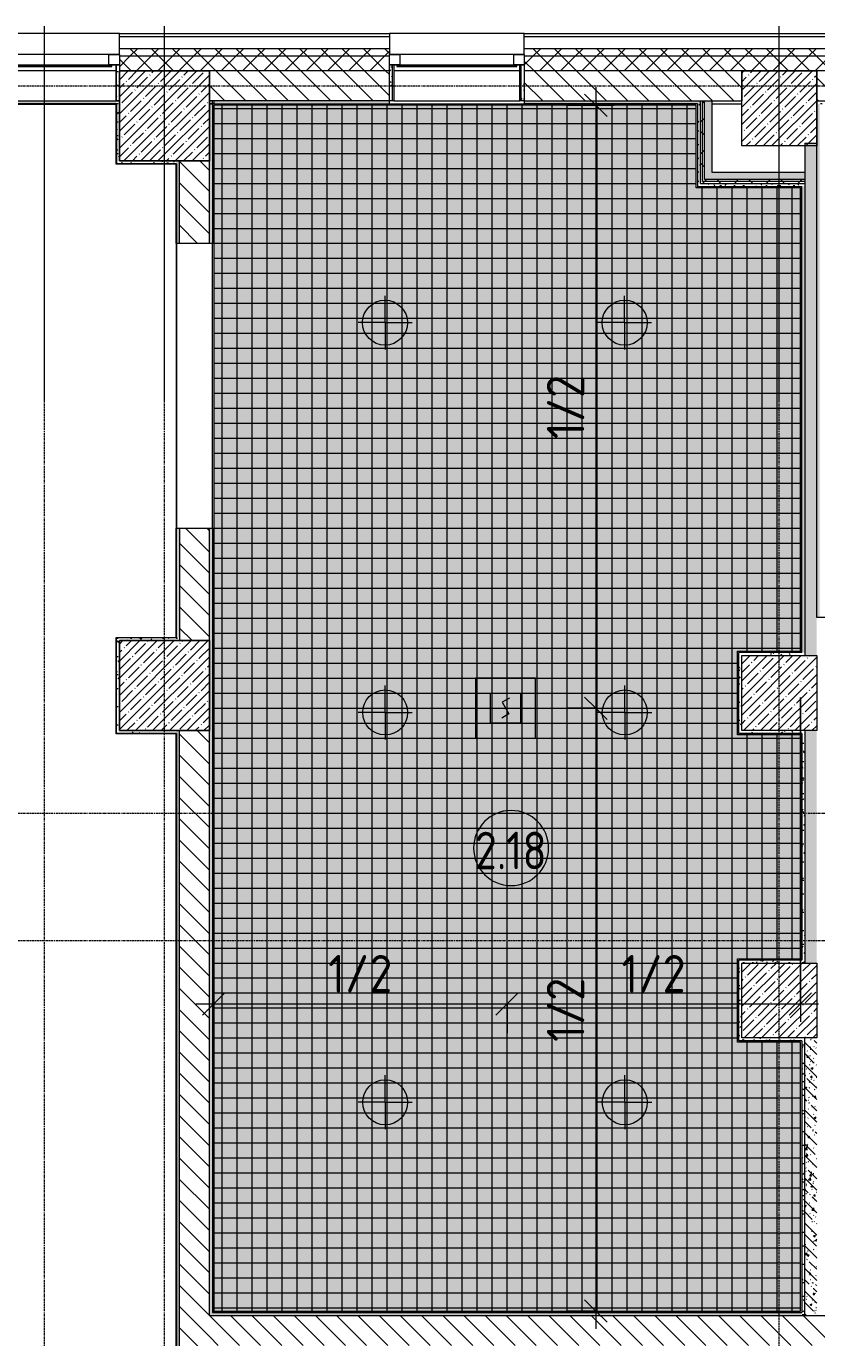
# Model space of a CAD drawing. Header units: millimetres. Extents: x 34897 to 231692, y -8553 to 29000.
# Drawn here: x 65539 to 70810, y 18651 to 27398 of the extents above; entities that cross this region are included whole.
import ezdxf

# ---------------------------------------------------------------- set-up
doc = ezdxf.new("R2010")
doc.units = ezdxf.units.MM
doc.linetypes.add('ADSK_Штрих_ш2 п1', pattern=[300, 200, -100])
doc.linetypes.add('Осевая', pattern=[31.75, 6.35, -4.7625, 15.875, -4.7625])
for name, color, linetype, lineweight in [('A-ANNO-DIMS', 7, 'Continuous', 9), ('A-ANNO-DIMS-100', 7, 'Continuous', 9), ('A-AREA-IDEN', 7, 'Continuous', 9), ('A-CLNG-PATT', 7, 'Continuous', 9), ('A-DETL', 7, 'Continuous', 9), ('A-DETL-1', 7, 'ADSK_Штрих_ш2 п1', 9), ('A-GLAZ', 7, 'Continuous', 9), ('A-GLAZ-1', 7, 'Continuous', 13), ('A-WALL', 7, 'Continuous', 9), ('I-WALL', 7, 'Continuous', 9), ('S-COLS', 7, 'Continuous', 9), ('Оси', 7, 'Continuous', 9), ('Оси-2', 7, 'Осевая', 9)]:
    doc.layers.add(name, color=color, linetype=linetype, lineweight=lineweight)
for name, color, linetype, lineweight, true_color in [('A-ANNO-NOTE', 1, 'Continuous', 9, 0xff0000), ('A-CLNG-1', 7, 'Continuous', 9, 0xeaeaea), ('A-WALL-1', 7, 'Continuous', 9, 0x3c3c3c), ('A-WALL-2', 7, 'Continuous', 9, 0x535353), ('A-WALL-FNSH-1', 7, 'Continuous', 9, 0x3c3c3c), ('I-WALL-1', 7, 'Continuous', 9, 0x535353), ('S-COLS-1', 9, 'Continuous', 9, 0x808080), ('S-COLS-2', 7, 'Continuous', 9, 0x3c3c3c)]:
    doc.layers.add(name, color=color, linetype=linetype, lineweight=lineweight, true_color=true_color)
doc.layers.add('A-CLNG-PATT-1', color=7, linetype='Continuous', lineweight=9, transparency=1)
doc.styles.add('GOST Common', font='GOST_Common.ttf', dxfattribs={"width": 0.9, "height": 250})
doc.styles.add('ISOCPEUR', font='isocpeur.ttf', dxfattribs={"width": 0.9, "height": 250})
doc.dimstyles.new('ISO-2_5_0_9К_БОЛЬШОЙ', dxfattribs={"dimscale": 304.8, "dimtxt": 248.995294, "dimasz": 0.492126, "dimexe": 0.393701, "dimexo": 0.984252, "dimgap": 0, "dimtad": 1, "dimdec": 0, "dimrnd": 10, "dimzin": 0, "dimdsep": 46, "dimtxsty": 'ISOCPEUR', "dimblk1": 'OBLIQUE', "dimblk2": 'OBLIQUE', "dimsah": 1, "dimcen": 0.09, "dimdle": 0.393701, "dimazin": 0, "dimtfac": 1, "dimtdec": 4, "dimtix": 1, "dimtmove": 0, "dimatfit": 3, "dimfxl": 1, "dimtvp": 1, "dimtolj": 1, "dimtzin": 0, "dimarcsym": 2})
pattern_1 = [(45, (0, 0), (-57.02463, 57.02463), []), (45, (57.025, 0), (-57.02463, 57.02463), [100.806, -20.161, 3.353, -16.808])]
pattern_2 = [(135, (0, 0), (-70.71068, -70.71068), [])]
pattern_3 = [(135, (0, 0), (-75.43415, -75.43415), [106.68, -17.78, 3.556, -17.78]), (135, (0, 75.39), (-75.43415, -75.43415), []), (50, (0, 0), (127.52922, -11.15758), [13.335, -146.685]), (355, (0, 0), (-24.66966, 133.74002), [10.668, -117.348]), (100.451, (10.63, -0.93), (102.85973, 122.58178), [11.333, -124.663]), (46.184, (0, 35.56), (189.75516, -29.43036), [20.002, -220.027]), (96.636, (15.81, 33.1), (166.1822, 173.1996), [17, -186.995]), (351.184, (0, 35.56), (166.18393, 173.19757), [16.002, -176.022]), (21, (17.78, 26.67), (106.13027, -71.58603), [13.335, -146.685]), (326, (17.78, 26.67), (43.26188, 128.93175), [10.668, -117.348]), (71.451, (26.62, 20.7), (149.39198, 57.34505), [11.333, -124.663]), (37.5, (0, 0), (2.162228, 59.188357), [3.353, -112.573, 3.353, -115.773, -117.792]), (37.5, (0, 0), (2.162228, 59.188357), [-235.052, 3.353, -114.44]), (7.5, (0, 0), (46.773857, 70.12615), [3.353, -64.567, 3.353, -109.906, -44.894]), (7.5, (0, 0), (46.773857, 70.12615), [-181.178, 3.353, -41.542]), (327.5, (-39.65, 0), (94.91367, -4.010093), [3.353, -41.097, 3.353, -135.331, -184.023]), (327.5, (-39.65, 0), (94.91367, -4.010093), [-183.134, 3.353, -180.67]), (317.5, (-57.43, 0), (103.69057, 17.79882), [3.353, -54.432, 3.353, -88.748, -130.683]), (317.5, (-57.43, 0), (103.69057, 17.79882), [-149.885, 3.353, -127.33])]
pattern_4 = [(45, (0, 0), (-70.71068, 70.71068), []), (135, (0, 0), (-70.71068, -70.71068), [])]
pattern_5 = [(0, (0, 0), (121.92, 30.48), [10.058, -81.382, 10.058, -81.382, -487.68]), (0, (0, 0), (121.92, 30.48), [-182.88, 10.058, -172.822, 10.058, -81.382, -213.36]), (0, (0, 0), (121.92, 30.48), [-457.2, 10.058, -50.902, 10.058, -142.342]), (120, (45.72, 15.24), (-87.356454, 90.345817), [10.058, -81.382, 10.058, -81.382, -487.68]), (120, (45.72, 15.24), (-87.356454, 90.345817), [-182.88, 10.058, -172.822, 10.058, -81.382, -213.36]), (120, (45.72, 15.24), (-87.356454, 90.345817), [-457.2, 10.058, -50.902, 10.058, -142.342]), (240, (60.96, 76.2), (-34.563546, -120.825817), [10.058, -81.382, 10.058, -81.382, -487.68]), (240, (60.96, 76.2), (-34.563546, -120.825817), [-182.88, 10.058, -172.822, 10.058, -81.382, -213.36]), (240, (60.96, 76.2), (-34.563546, -120.825817), [-457.2, 10.058, -50.902, 10.058, -142.342])]
pattern_6 = [(45, (0, 0), (-106.06602, 106.06602), []), (135, (0, 0), (-106.06602, -106.06602), [])]

# ---------------------------------------------------------------- blocks, each defined once
blk = doc.blocks.new('BSC_Колонна _Прямоугольная - 500х500-V23-Сводный план потолков 2 этажа в осях 12-23')
at = {"layer": 'S-COLS-1'}
h = blk.add_hatch(dxfattribs=at)
h.set_pattern_fill('FP_33', color=256, style=0, pattern_type=2)
h.set_pattern_definition([(45, (-70560, -22950), (-57.02463, 57.02463), []), (45, (-70502.975, -22950), (-57.02463, 57.02463), [100.806, -20.161, 3.353, -16.808])])
h.paths.add_polyline_path([(-250, -250), (250, -250), (250, 250), (-250, 250), (-250, -194.1)])
at = {"layer": 'S-COLS-2'}
for p, q in [((-250, 250), (250, 250)), ((-250, -250), (-250, 250)), ((250, 250), (250, -250)), ((250, -250), (-250, -250))]:
    blk.add_line(p, q, dxfattribs=at)
blk = doc.blocks.new('BSC_Колонна _Прямоугольная - 500х500-V30-Сводный план потолков 2 этажа в осях 12-23')
at = {"layer": 'S-COLS-1'}
h = blk.add_hatch(dxfattribs=at)
h.set_pattern_fill('FP_39', color=256, style=0, pattern_type=2)
h.set_pattern_definition([(45, (-70560, -20900), (-57.02463, 57.02463), []), (45, (-70502.975, -20900), (-57.02463, 57.02463), [100.806, -20.161, 3.353, -16.808])])
h.paths.add_polyline_path([(-250, -250), (250, -250), (250, 250), (-250, 250), (-250, 98)])
at = {"layer": 'S-COLS-2'}
for p, q in [((-250, 250), (250, 250)), ((-250, -250), (-250, 250)), ((250, 250), (250, -250)), ((250, -250), (-250, -250))]:
    blk.add_line(p, q, dxfattribs=at)
blk = doc.blocks.new('120_Окно_СКБ_1Ст - 120_Окно_СКБ_1Ст 900х2500_h_-19906774-Сводный план потолков 2 этажа в осях 12-23')
at = {"layer": 'A-GLAZ'}
for p, q in [((450, -5), (-450, -5)), ((-450, -75), (450, -75))]:
    blk.add_line(p, q, dxfattribs=at)
at = {"layer": 'A-GLAZ-1'}
for p, q in [((-450, -75), (-450, -5)), ((-450, -5), (-380, -5)), ((-380, -75), (-450, -75)), ((-400, -75), (-400, -85)), ((-400, -85), (400, -85)), ((400, -85), (-400, -85)), ((-380, -5), (-380, -75)), ((-330, -85), (-330, -75)), ((330, -85), (330, -75)), ((380, -75), (380, -5)), ((380, -5), (450, -5)), ((450, -75), (380, -75)), ((400, -85), (400, -75)), ((450, -5), (450, -75))]:
    blk.add_line(p, q, dxfattribs=at)
blk = doc.blocks.new('Марка_Помещения - Номер-25198446-Сводный план потолков 2 этажа в осях 12-23')
at = {"layer": 'A-AREA-IDEN'}
for start, end in [(360, 180), (180, 360)]:
    blk.add_arc((0, 0), 2.5, start, end, dxfattribs=at)
blk = doc.blocks.new('DIMBLOCK93-Сводный план потолков 2 этажа в осях 12-23')
at = {"layer": 'A-ANNO-DIMS-100'}
for p, q in [((66789, 20683), (66789, 20996.9)), ((68745, 20683), (68745, 20996.9)), ((66669, 20876.9), (68745, 20876.9)), ((66789, 20876.9), (66789, 20683)), ((68745, 20876.9), (68745, 20683))]:
    blk.add_line(p, q, dxfattribs=at)
at = {"layer": 'A-ANNO-DIMS-100', "lineweight": 20}
for p, q in [((66789, 20876.9), (66864, 20951.9)), ((68745, 20876.9), (68820, 20951.9)), ((66789, 20876.9), (66714, 20801.9)), ((68745, 20876.9), (68670, 20801.9))]:
    blk.add_line(p, q, dxfattribs=at)
at = {"layer": 'A-ANNO-DIMS-100', "color": 0, "insert": (67551.5, 21203.5), "char_height": 250, "width": 517.144, "attachment_point": 1, "line_spacing_factor": 1.149209, "style": 'ISOCPEUR'}
blk.add_mtext('1/2', dxfattribs=at)
blk = doc.blocks.new('_Oblique')
at = {"color": 0, "linetype": 'ByBlock', "lineweight": -2}
blk.add_line((-0.5, -0.5), (0.5, 0.5), dxfattribs=at)
blk = doc.blocks.new('DIMBLOCK94-Сводный план потолков 2 этажа в осях 12-23')
at = {"layer": 'A-ANNO-DIMS-100'}
for p, q in [((70701, 22920), (70701, 20756.9)), ((70701, 20876.9), (70701, 22920)), ((68745, 20683), (68745, 20996.9)), ((68745, 20876.9), (70821, 20876.9)), ((68745, 20876.9), (68745, 20683))]:
    blk.add_line(p, q, dxfattribs=at)
at = {"layer": 'A-ANNO-DIMS-100', "lineweight": 20}
for p, q in [((68745, 20876.9), (68820, 20951.9)), ((70701, 20876.9), (70776, 20951.9)), ((68745, 20876.9), (68670, 20801.9)), ((70701, 20876.9), (70626, 20801.9))]:
    blk.add_line(p, q, dxfattribs=at)
at = {"layer": 'A-ANNO-DIMS-100', "color": 0, "insert": (69507.5, 21203.5), "char_height": 250, "width": 517.144, "attachment_point": 1, "line_spacing_factor": 1.149209, "style": 'ISOCPEUR'}
blk.add_mtext('1/2', dxfattribs=at)
blk = doc.blocks.new('DIMBLOCK95-Сводный план потолков 2 этажа в осях 12-23')
at = {"layer": 'A-ANNO-DIMS-100', "lineweight": 20}
for p, q in [((69336.6, 26871), (69261.6, 26946)), ((69336.6, 26871), (69411.6, 26796)), ((69336.6, 22849), (69261.6, 22924)), ((69336.6, 22849), (69411.6, 22774))]:
    blk.add_line(p, q, dxfattribs=at)
at = {"layer": 'A-ANNO-DIMS-100'}
for p, q in [((69336.6, 26991), (69336.6, 22849)), ((69142.6, 26871), (69456.6, 26871)), ((69336.6, 26871), (69142.6, 26871)), ((69142.6, 22849), (69456.6, 22849)), ((69336.6, 22849), (69142.6, 22849))]:
    blk.add_line(p, q, dxfattribs=at)
at = {"layer": 'A-ANNO-DIMS-100', "color": 0, "insert": (69010, 24644.5), "char_height": 250, "width": 517.144, "attachment_point": 1, "rotation": 90, "line_spacing_factor": 1.149209, "style": 'ISOCPEUR'}
blk.add_mtext('1/2', dxfattribs=at)
blk = doc.blocks.new('DIMBLOCK96-Сводный план потолков 2 этажа в осях 12-23')
at = {"layer": 'A-ANNO-DIMS-100', "lineweight": 20}
for p, q in [((69336.6, 22849), (69261.6, 22924)), ((69336.6, 22849), (69411.6, 22774)), ((69336.6, 18829), (69261.6, 18904)), ((69336.6, 18829), (69411.6, 18754))]:
    blk.add_line(p, q, dxfattribs=at)
at = {"layer": 'A-ANNO-DIMS-100'}
for p, q in [((69142.6, 22849), (69456.6, 22849)), ((69336.6, 22849), (69142.6, 22849)), ((69336.6, 22849), (69336.6, 18709)), ((69142.6, 18829), (69456.6, 18829)), ((69336.6, 18829), (69142.6, 18829))]:
    blk.add_line(p, q, dxfattribs=at)
at = {"layer": 'A-ANNO-DIMS-100', "color": 0, "insert": (69010, 20623.5), "char_height": 250, "width": 517.144, "attachment_point": 1, "rotation": 90, "line_spacing_factor": 1.149209, "style": 'ISOCPEUR'}
blk.add_mtext('1/2', dxfattribs=at)

msp = doc.modelspace()

# ---------------------------------------------------------------- hatches: boundary and pattern name
at = {"layer": 'A-CLNG-PATT'}
h = msp.add_hatch(dxfattribs=at)
h.set_pattern_fill('FP_68', color=256, style=0, pattern_type=2)
h.set_pattern_definition([(90, (68745, 22850), (100, -6e-15), []), (0, (68745, 22850), (0, -100), [])])
h.paths.add_polyline_path([(70258.2, 18829), (70701, 18829), (70701, 20621), (70281, 20621), (70281, 21179), (70701, 21179), (70701, 22671), (70281, 22671), (70281, 23229), (70701, 23229), (70701, 26321), (70006.6, 26321), (70006.6, 26871), (66789, 26871), (66789, 18829), (67348.8, 18829)])
at = {"layer": 'A-CLNG-PATT-1'}
msp.add_hatch(color=256, dxfattribs=at).paths.add_polyline_path([(70258.2, 18829), (70701, 18829), (70701, 20621), (70281, 20621), (70281, 21179), (70701, 21179), (70701, 22671), (70281, 22671), (70281, 23229), (70701, 23229), (70701, 26321), (70006.6, 26321), (70006.6, 26871), (66789, 26871), (66789, 18829), (67348.8, 18829)])
at = {"layer": 'A-WALL'}
h = msp.add_hatch(dxfattribs=at)
h.set_pattern_fill('FP_21', color=256, style=0, pattern_type=2)
h.set_pattern_definition(pattern_4)
h.paths.add_polyline_path([(84500.7, 27200), (84500.7, 27250), (80350, 27250), (80350, 27200), (84078, 27200)])
h.paths.add_polyline_path([(77531.8, 27200), (77850, 27200), (77850, 27250), (76340, 27250), (76340, 27200)])
h.paths.add_polyline_path([(74240, 27200), (74240, 27250), (68860, 27250), (68860, 27200), (73895, 27200)])
h.paths.add_polyline_path([(67960, 27200), (67960, 27250), (66160, 27250), (66160, 27200), (67348.8, 27200)])
h.paths.add_polyline_path([(65260, 27200), (65260, 27250), (64180, 27250), (64180, 27200), (64464.8, 27200)])
h.paths.add_polyline_path([(61040, 27200), (61040, 27250), (59860, 27250), (59860, 27200), (60802.6, 27200)])
h.paths.add_polyline_path([(57160, 27200), (57160, 27250), (55909.9, 27250), (55909.9, 27200)])
h.paths.add_polyline_path([(55009.9, 27200), (55009.9, 27250), (53860.2, 27250), (53860.2, 27200), (54256.4, 27200)])
h.paths.add_polyline_path([(50760.2, 27200), (50760.2, 27250), (49660.3, 27250), (49660.3, 27200), (49892.3, 27200)])
h.paths.add_polyline_path([(48760.3, 27200), (48760.3, 27250), (47507, 27250), (47507, 27200), (48437.6, 27200)])
h.paths.add_polyline_path([(44407, 27200), (44407, 27250), (42010, 27250), (42010, 27200), (44073.5, 27200)])
h = msp.add_hatch(dxfattribs=at)
h.set_pattern_fill('FP_21', color=256, style=0, pattern_type=2)
h.set_pattern_definition(pattern_4)
h.paths.add_polyline_path([(84500.7, 27100), (84500.7, 27200), (80350, 27200), (80350, 27100), (84200, 27100)])
h.paths.add_polyline_path([(76750, 27100), (77850, 27100), (77850, 27200), (76340, 27200), (76340, 27100)])
h.paths.add_polyline_path([(74040, 27100), (74240, 27100), (74240, 27200), (68860, 27200), (68860, 27100), (73895, 27100)])
h.paths.add_polyline_path([(67348.8, 27100), (67960, 27100), (67960, 27200), (66160, 27200), (66160, 27100), (66760, 27100)])
h.paths.add_polyline_path([(64439.4, 27100), (65260, 27100), (65260, 27200), (64180, 27200), (64180, 27100)])
h.paths.add_polyline_path([(61040, 27100), (61040, 27200), (59860, 27200), (59860, 27100), (60802.6, 27100)])
h.paths.add_polyline_path([(57160, 27100), (57160, 27200), (55909.9, 27200), (55909.9, 27100)])
h.paths.add_polyline_path([(55009.9, 27100), (55009.9, 27200), (53860.2, 27200), (53860.2, 27100), (54256.4, 27100)])
h.paths.add_polyline_path([(49892.3, 27100), (50760.2, 27100), (50760.2, 27200), (49660.3, 27200), (49660.3, 27100)])
h.paths.add_polyline_path([(48760.3, 27100), (48760.3, 27200), (47507, 27200), (47507, 27100), (48437.6, 27100)])
h.paths.add_polyline_path([(44407, 27100), (44407, 27200), (42060, 27200), (42060, 27100), (44073.5, 27100)])
at = {"layer": 'I-WALL'}
h = msp.add_hatch(dxfattribs=at)
h.set_pattern_fill('FP_46', color=256, style=0, pattern_type=2)
h.set_pattern_definition(pattern_5)
h.paths.add_polyline_path([(66160, 26900), (66160, 27140), (66140, 27140), (66140, 26900)])
h = msp.add_hatch(dxfattribs=at)
h.set_pattern_fill('FP_46', color=256, style=0, pattern_type=2)
h.set_pattern_definition(pattern_5)
h.paths.add_polyline_path([(67980, 26900), (67980, 27140), (67960, 27140), (67960, 26900)])
h = msp.add_hatch(dxfattribs=at)
h.set_pattern_fill('FP_46', color=256, style=0, pattern_type=2)
h.set_pattern_definition(pattern_5)
h.paths.add_polyline_path([(68860, 26900), (68860, 27140), (68840, 27140), (68840, 26900)])
h = msp.add_hatch(dxfattribs=at)
h.set_pattern_fill('FP_19', color=256, style=0, pattern_type=2)
h.set_pattern_definition(pattern_2)
h.paths.add_polyline_path([(84100.7, 26900), (84200, 26900), (84200, 27100), (81150, 27100), (81150, 26900), (84080.7, 26900)])
h.paths.add_polyline_path([(80629, 26900), (80650, 26900), (80650, 27100), (80350, 27100), (80350, 26900), (80441.2, 26900)])
h.paths.add_polyline_path([(77531.8, 26900), (77850, 26900), (77850, 27100), (77250, 27100), (77250, 26900)])
h.paths.add_polyline_path([(76340, 26900), (76750, 26900), (76750, 27100), (76340, 27100)])
h.paths.add_polyline_path([(74240, 26900), (74240, 27100), (74040, 27100), (74040, 26900)])
h.paths.add_polyline_path([(73520, 26900), (73540, 26900), (73540, 27100), (70810, 27100), (70810, 26900), (73509, 26900)])
h.paths.add_polyline_path([(70258.2, 26900), (70310, 26900), (70310, 27100), (68860, 27100), (68860, 26900)])
h.paths.add_polyline_path([(67348.8, 26900), (67960, 26900), (67960, 27100), (66760, 27100), (66760, 26900), (66789, 26900)])
h.paths.add_polyline_path([(64160, 26900), (65260, 26900), (65260, 27100), (64160, 27100)])
h.paths.add_polyline_path([(60780, 26900), (61060, 26900), (61060, 27100), (59860, 27100), (59860, 26900), (60755.2, 26900)])
h.paths.add_polyline_path([(57160, 26900), (57160, 27100), (55909.9, 27100), (55909.9, 26900)])
h.paths.add_polyline_path([(54780, 26900), (55009.9, 26900), (55009.9, 27100), (53860.2, 27100), (53860.2, 26900), (54256.4, 26900)])
h.paths.add_polyline_path([(50760.2, 26900), (50760.2, 27100), (50364.8, 27100), (50364.8, 26900)])
h = msp.add_hatch(dxfattribs=at)
h.set_pattern_fill('FP_46', color=256, style=0, pattern_type=2)
h.set_pattern_definition(pattern_5)
h.paths.add_polyline_path([(66140, 26880), (66140, 26900), (60760, 26900), (60760, 26880), (65894.1, 26880)])
h = msp.add_hatch(dxfattribs=at)
h.set_pattern_fill('FP_46', color=256, style=0, pattern_type=2)
h.set_pattern_definition(pattern_5)
h.paths.add_polyline_path([(66140, 26500), (66160, 26500), (66160, 26900), (66140, 26900), (66140, 26711.1)])
h = msp.add_hatch(dxfattribs=at)
h.set_pattern_fill('FP_46', color=256, style=0, pattern_type=2)
h.set_pattern_definition(pattern_5)
h.paths.add_polyline_path([(70035.6, 26880), (70035.6, 26900), (68860, 26900), (68860, 26880), (70015.6, 26880)])
h.paths.add_polyline_path([(67960, 26880), (67960, 26900), (66760, 26900), (66760, 26880), (67348.8, 26880)])
h = msp.add_hatch(dxfattribs=at)
h.set_pattern_fill('FP_46', color=256, style=0, pattern_type=2)
h.set_pattern_definition(pattern_5)
h.paths.add_polyline_path([(66780, 18800), (66780, 24050), (66760, 24050), (66760, 18800)])
h.paths.add_polyline_path([(66780, 25950), (66780, 26880), (66760, 26880), (66760, 25950)])
h = msp.add_hatch(dxfattribs=at)
h.set_pattern_fill('FP_46', color=256, style=0, pattern_type=2)
h.set_pattern_definition(pattern_5)
h.paths.add_polyline_path([(70035.6, 26330), (70035.6, 26880), (70015.6, 26880), (70015.6, 26330)])
h = msp.add_hatch(dxfattribs=at)
h.set_pattern_fill('FP_56', color=256, style=0, pattern_type=2)
h.set_pattern_definition(pattern_6)
h.paths.add_polyline_path([(70048.1, 26362.5), (70048.1, 26900), (70035.6, 26900), (70035.6, 26362.5)])
h = msp.add_hatch(dxfattribs=at)
h.set_pattern_fill('FP_56', color=256, style=0, pattern_type=2)
h.set_pattern_definition(pattern_6)
h.paths.add_polyline_path([(70048.1, 26375), (70060.6, 26375), (70060.6, 26900), (70048.1, 26900), (70048.1, 26425)])
for points in [[(70110.6, 26425), (70110.6, 26900), (70060.6, 26900), (70060.6, 26425)], [(70730, 26375), (70730, 26425), (70060.6, 26425), (70060.6, 26375), (70258.2, 26375)]]:
    msp.add_hatch(color=256, dxfattribs=at).paths.add_polyline_path(points)
h = msp.add_hatch(dxfattribs=at)
h.set_pattern_fill('FP_46', color=256, style=0, pattern_type=2)
h.set_pattern_definition(pattern_5)
h.paths.add_polyline_path([(73520, 26880), (73520, 26900), (70810, 26900), (70810, 26880), (73509, 26880)])
h = msp.add_hatch(dxfattribs=at)
h.set_pattern_fill('FP_46', color=256, style=0, pattern_type=2)
h.set_pattern_definition(pattern_5)
h.paths.add_polyline_path([(70810, 23455), (70830, 23455), (70830, 26880), (70810, 26880), (70810, 23634.8)])
h = msp.add_hatch(dxfattribs=at)
h.set_pattern_fill('FP_25', color=256, style=0, pattern_type=2)
h.set_pattern_definition(pattern_3)
h.paths.add_polyline_path([(70730, 21150), (70810, 21150), (70810, 22700), (70730, 22700), (70730, 21170)])
h.paths.add_polyline_path([(70810, 23200), (70810, 26617.5), (70730, 26617.5), (70730, 23200)])
h = msp.add_hatch(dxfattribs=at)
h.set_pattern_fill('FP_46', color=256, style=0, pattern_type=2)
h.set_pattern_definition(pattern_5)
h.paths.add_polyline_path([(66513, 26480), (66540, 26480), (66540, 26500), (66140, 26500), (66140, 26480)])
h = msp.add_hatch(dxfattribs=at)
h.set_pattern_fill('FP_46', color=256, style=0, pattern_type=2)
h.set_pattern_definition(pattern_5)
h.paths.add_polyline_path([(66560, 23320), (66560, 24050), (66540, 24050), (66540, 23320)])
h.paths.add_polyline_path([(66540, 25950), (66560, 25950), (66560, 26500), (66540, 26500), (66540, 26467)])
h = msp.add_hatch(dxfattribs=at)
h.set_pattern_fill('FP_19', color=256, style=0, pattern_type=2)
h.set_pattern_definition(pattern_2)
h.paths.add_polyline_path([(66760, 12300), (66760, 15175), (66560, 15175), (66560, 12300)])
h.paths.add_polyline_path([(66760, 16625), (66760, 16700), (66560, 16700), (66560, 16625)])
h.paths.add_polyline_path([(66617.1, 17300), (66760, 17300), (66760, 22700), (66560, 22700), (66560, 17300)])
h.paths.add_polyline_path([(66760, 23300), (66760, 24050), (66560, 24050), (66560, 23300)])
h.paths.add_polyline_path([(66560, 25950), (66760, 25950), (66760, 26500), (66560, 26500)])
h = msp.add_hatch(dxfattribs=at)
h.set_pattern_fill('FP_56', color=256, style=0, pattern_type=2)
h.set_pattern_definition(pattern_6)
h.paths.add_polyline_path([(70730, 26350), (70730, 26362.5), (70035.6, 26362.5), (70035.6, 26350), (70258.2, 26350)])
h = msp.add_hatch(dxfattribs=at)
h.set_pattern_fill('FP_46', color=256, style=0, pattern_type=2)
h.set_pattern_definition(pattern_5)
h.paths.add_polyline_path([(70730, 26330), (70730, 26350), (70035.6, 26350), (70035.6, 26330), (70710, 26330)])
h = msp.add_hatch(dxfattribs=at)
h.set_pattern_fill('FP_56', color=256, style=0, pattern_type=2)
h.set_pattern_definition(pattern_6)
h.paths.add_polyline_path([(70730, 26362.5), (70730, 26375), (70048.1, 26375), (70048.1, 26362.5), (70258.2, 26362.5)])
h = msp.add_hatch(dxfattribs=at)
h.set_pattern_fill('FP_46', color=256, style=0, pattern_type=2)
h.set_pattern_definition(pattern_5)
h.paths.add_polyline_path([(70710, 23220), (70730, 23220), (70730, 26330), (70710, 26330), (70710, 23229)])
h = msp.add_hatch(dxfattribs=at)
h.set_pattern_fill('FP_46', color=256, style=0, pattern_type=2)
h.set_pattern_definition(pattern_5)
h.paths.add_polyline_path([(66140, 22700), (66160, 22700), (66160, 23320), (66140, 23320)])
h = msp.add_hatch(dxfattribs=at)
h.set_pattern_fill('FP_46', color=256, style=0, pattern_type=2)
h.set_pattern_definition(pattern_5)
h.paths.add_polyline_path([(66560, 23300), (66560, 23320), (66160, 23320), (66160, 23300)])
h = msp.add_hatch(dxfattribs=at)
h.set_pattern_fill('FP_46', color=256, style=0, pattern_type=2)
h.set_pattern_definition(pattern_5)
h.paths.add_polyline_path([(70310, 22700), (70310, 23220), (70290, 23220), (70290, 22700)])
h = msp.add_hatch(dxfattribs=at)
h.set_pattern_fill('FP_46', color=256, style=0, pattern_type=2)
h.set_pattern_definition(pattern_5)
h.paths.add_polyline_path([(70730, 23200), (70730, 23220), (70310, 23220), (70310, 23200), (70621.9, 23200)])
h = msp.add_hatch(dxfattribs=at)
h.set_pattern_fill('FP_46', color=256, style=0, pattern_type=2)
h.set_pattern_definition(pattern_5)
h.paths.add_polyline_path([(66540, 22680), (66540, 22700), (66140, 22700), (66140, 22680), (66527, 22680)])
h = msp.add_hatch(dxfattribs=at)
h.set_pattern_fill('FP_46', color=256, style=0, pattern_type=2)
h.set_pattern_definition(pattern_5)
h.paths.add_polyline_path([(66560, 17300), (66560, 22700), (66540, 22700), (66540, 17300)])
h = msp.add_hatch(dxfattribs=at)
h.set_pattern_fill('FP_46', color=256, style=0, pattern_type=2)
h.set_pattern_definition(pattern_5)
h.paths.add_polyline_path([(70710, 22680), (70710, 22700), (70290, 22700), (70290, 22680), (70687.8, 22680)])
h = msp.add_hatch(dxfattribs=at)
h.set_pattern_fill('FP_46', color=256, style=0, pattern_type=2)
h.set_pattern_definition(pattern_5)
h.paths.add_polyline_path([(70730, 21170), (70730, 22700), (70710, 22700), (70710, 21170)])
h = msp.add_hatch(dxfattribs=at)
h.set_pattern_fill('FP_46', color=256, style=0, pattern_type=2)
h.set_pattern_definition(pattern_5)
h.paths.add_polyline_path([(70290, 20650), (70310, 20650), (70310, 21170), (70290, 21170), (70290, 20998)])
h = msp.add_hatch(dxfattribs=at)
h.set_pattern_fill('FP_46', color=256, style=0, pattern_type=2)
h.set_pattern_definition(pattern_5)
h.paths.add_polyline_path([(70730, 21150), (70730, 21170), (70310, 21170), (70310, 21150)])
h = msp.add_hatch(dxfattribs=at)
h.set_pattern_fill('FP_46', color=256, style=0, pattern_type=2)
h.set_pattern_definition(pattern_5)
h.paths.add_polyline_path([(70310, 20630), (70710, 20630), (70710, 20650), (70290, 20650), (70290, 20630)])
h = msp.add_hatch(dxfattribs=at)
h.set_pattern_fill('FP_46', color=256, style=0, pattern_type=2)
h.set_pattern_definition(pattern_5)
h.paths.add_polyline_path([(70710, 18800), (70730, 18800.6), (70730, 20650), (70710, 20650), (70710, 18800.6)])
h = msp.add_hatch(dxfattribs=at)
h.set_pattern_fill('FP_25', color=256, style=0, pattern_type=2)
h.set_pattern_definition(pattern_3)
h.paths.add_polyline_path([(70810, 18800), (70810, 20650), (70730, 20650), (70730, 18800)])
h = msp.add_hatch(dxfattribs=at)
h.set_pattern_fill('FP_46', color=256, style=0, pattern_type=2)
h.set_pattern_definition(pattern_5)
h.paths.add_polyline_path([(70710, 18800), (70710, 18820), (66780, 18820), (66780, 18800), (70258.2, 18800)])
h = msp.add_hatch(dxfattribs=at)
h.set_pattern_fill('FP_19', color=256, style=0, pattern_type=2)
h.set_pattern_definition(pattern_2)
h.paths.add_polyline_path([(84078, 18600), (84200, 18600), (84200, 18800), (80180, 18800), (80180, 18600), (83350.6, 18600)])
h.paths.add_polyline_path([(78580, 18600), (78580, 18800), (77340, 18800), (77340, 18600)])
h.paths.add_polyline_path([(76077.1, 18600), (76240, 18600), (76240, 18800), (74040, 18800), (74040, 18600)])
h.paths.add_polyline_path([(73540, 18600), (73540, 18800), (66760, 18800), (66760, 18600), (73167.7, 18600)])
at = {"layer": 'S-COLS-1'}
h = msp.add_hatch(dxfattribs=at)
h.set_pattern_fill('FP_17', color=256, style=0, pattern_type=2)
h.set_pattern_definition(pattern_1)
h.paths.add_polyline_path([(66160, 26500), (66760, 26500), (66760, 27100), (66160, 27100), (66160, 26711.1)])
h = msp.add_hatch(dxfattribs=at)
h.set_pattern_fill('FP_17', color=256, style=0, pattern_type=2)
h.set_pattern_definition(pattern_1)
h.paths.add_polyline_path([(70310, 26600), (70810, 26600), (70810, 27100), (70310, 27100), (70310, 26711.1)])
h = msp.add_hatch(dxfattribs=at)
h.set_pattern_fill('FP_17', color=256, style=0, pattern_type=2)
h.set_pattern_definition(pattern_1)
h.paths.add_polyline_path([(66160, 22700), (66760, 22700), (66760, 23300), (66160, 23300)])

# ---------------------------------------------------------------- linework, layer by layer
at = {"layer": 'A-ANNO-NOTE'}
for p, q in [((67931, 25421), (67931, 25601)), ((69529, 25421), (69529, 25601)), ((67931, 25421), (67751, 25421)), ((67931, 25421), (68111, 25421)), ((67931, 25421), (67931, 25241)), ((69529, 25421), (69349, 25421)), ((69529, 25421), (69709, 25421)), ((69529, 25421), (69529, 25241)), ((67932, 22821), (67932, 23001)), ((69530, 22821), (69530, 23001)), ((67932, 22821), (67752, 22821)), ((67932, 22821), (68112, 22821)), ((67932, 22821), (67932, 22641)), ((69530, 22821), (69350, 22821)), ((69530, 22821), (69710, 22821)), ((69530, 22821), (69530, 22641)), ((67932, 20221), (67932, 20401)), ((69530, 20221), (69530, 20401)), ((67932, 20221), (67752, 20221)), ((67932, 20221), (68112, 20221)), ((67932, 20221), (67932, 20041)), ((69530, 20221), (69350, 20221)), ((69530, 20221), (69710, 20221)), ((69530, 20221), (69530, 20041))]:
    msp.add_line(p, q, dxfattribs=at)
for centre in [(67931, 25421), (69529, 25421), (67932, 22821), (69530, 22821), (67932, 20221), (69530, 20221)]:
    msp.add_circle(centre, 150, dxfattribs=at)
at = {"layer": 'A-CLNG-1'}
for p, q in [((70006.6, 26871), (66789, 26871)), ((67989, 26900), (68831, 26900)), ((66789, 26711.1), (66789, 18829)), ((70701, 23229), (70701, 26321)), ((70281, 23229), (70701, 23229)), ((70621.9, 22671), (70281, 22671)), ((70701, 20558.5), (70701, 20621))]:
    msp.add_line(p, q, dxfattribs=at)
at = {"layer": 'A-DETL'}
for p, q in [((68535, 23050), (68535, 22650)), ((68935, 23050), (68535, 23050)), ((68935, 22650), (68935, 23050)), ((68760.1, 22916.5), (68712.5, 22889)), ((68712.5, 22889), (68757.5, 22811)), ((68757.5, 22811), (68709.9, 22783.5)), ((68535, 22650), (68935, 22650))]:
    msp.add_line(p, q, dxfattribs=at)
at = {"layer": 'A-DETL-1'}
for p, q in [((68745, 18821), (68745, 26821)), ((68635, 22950), (68835, 22950)), ((68635, 22750), (68635, 22950)), ((68835, 22950), (68835, 22750)), ((67917.1, 22849), (69617.1, 22849)), ((68835, 22750), (68635, 22750))]:
    msp.add_line(p, q, dxfattribs=at)
at = {"layer": 'A-WALL'}
for p, q in [((66160, 27330), (67960, 27330)), ((68860, 27330), (74240, 27330)), ((66160, 27250), (67960, 27250)), ((68860, 27250), (74240, 27250)), ((66160, 27200), (67960, 27200)), ((68860, 27200), (74240, 27200)), ((67960, 27100), (66160, 27100)), ((66760, 25950), (66760, 27100)), ((74240, 27100), (68860, 27100)), ((70310, 27100), (70310, 26900)), ((70810, 23455), (70810, 27100)), ((66780, 26880), (66780, 25950)), ((70015.6, 26880), (68860, 26880)), ((70015.6, 26880), (70015.6, 26330)), ((70035.6, 26350), (70035.6, 26900)), ((70048.1, 26362.5), (70048.1, 26900)), ((70060.6, 26375), (70060.6, 26900)), ((70810, 26900), (73540, 26900)), ((70730, 26617.5), (70730, 23200)), ((66540, 26480), (66140, 26480)), ((66540, 26480), (66540, 25950)), ((66560, 25950), (66560, 26500)), ((70730, 26362.5), (70048.1, 26362.5)), ((70730, 26375), (70060.6, 26375)), ((70015.6, 26330), (70710, 26330)), ((66560, 24050), (66560, 23300)), ((66760, 23300), (66760, 24050)), ((66780, 24050), (66780, 18820)), ((73960, 23455), (70810, 23455)), ((66760, 18800), (66760, 23300)), ((70710, 23220), (70310, 23220)), ((66540, 22680), (66140, 22680)), ((66540, 22680), (66540, 17320)), ((70710, 22680), (70290, 22680)), ((70710, 22680), (70710, 21170)), ((70730, 22700), (70730, 21150)), ((70710, 21170), (70290, 21170)), ((70710, 20630), (70290, 20630)), ((70710, 20630), (70710, 18820)), ((66780, 18820), (70710, 18820)), ((66760, 18800), (73540, 18800))]:
    msp.add_line(p, q, dxfattribs=at)
at = {"layer": 'A-WALL-1'}
for p, q in [((66160, 27210), (66160, 27330)), ((67960, 27330), (67960, 27210)), ((68860, 27210), (68860, 27330)), ((66140, 26900), (66140, 27140)), ((66160, 27140), (66160, 26500)), ((67960, 26880), (67960, 27140)), ((68840, 26900), (68840, 27140)), ((68860, 27140), (68860, 26880)), ((54140, 26900), (66160, 26900)), ((66140, 26880), (60780, 26880)), ((66160, 26900), (66140, 26900)), ((66140, 26879.5), (66140, 26880)), ((67960, 26900), (66760, 26900)), ((66789, 26880), (66760, 26880)), ((66760, 26880), (66780, 26880)), ((67980, 26900), (67960, 26900)), ((67980, 26900), (67980, 26900)), ((68860, 26900), (68840, 26900)), ((68860, 26900), (70310, 26900)), ((70035.6, 26900), (70110.6, 26900)), ((70110.6, 26900), (70110.6, 26425)), ((70730, 26617.5), (70810, 26617.5)), ((66160, 26500), (66760, 26500)), ((70110.6, 26425), (70730, 26425)), ((70035.6, 26350), (70730, 26350)), ((70710, 23220), (70710, 26330)), ((66780, 25950), (66540, 25950)), ((66540, 24050), (66780, 24050)), ((66540, 23320), (66540, 24050)), ((66140, 22680), (66140, 23320)), ((66140, 23320), (66540, 23320)), ((66160, 23300), (66160, 22700)), ((66760, 23300), (66160, 23300)), ((70290, 22680), (70290, 23220)), ((66160, 22700), (66760, 22700)), ((66560, 17300), (66560, 22700)), ((70290, 20630), (70290, 21170)), ((70730, 18800), (70730, 20650))]:
    msp.add_line(p, q, dxfattribs=at)
at = {"layer": 'A-WALL-2'}
for p, q in [((66160, 27350), (65260, 27350)), ((68860, 27350), (67960, 27350))]:
    msp.add_line(p, q, dxfattribs=at)
at = {"layer": 'A-WALL-FNSH-1'}
for p, q in [((66160, 27330), (66160, 27350)), ((66160, 27350), (67960, 27350)), ((67960, 27350), (67960, 27330)), ((68860, 27330), (68860, 27350)), ((68860, 27350), (74240, 27350)), ((66139, 26900), (66139, 27140)), ((67980, 26900), (67980, 27140)), ((67989, 27140), (67989, 26900)), ((68831, 26900), (68831, 27140)), ((66140, 26900), (66139, 26900)), ((66139, 26479), (66139, 26879.5)), ((66139, 26879.5), (66140, 26879.5)), ((66140, 26879.5), (66140, 26480)), ((66780, 26880), (66780, 26900)), ((66789, 26900), (66789, 26880)), ((66789, 26880), (67960, 26880)), ((66789, 26871), (66789, 26711.1)), ((67960, 26880), (67960, 26871)), ((67989, 26900), (67980, 26900)), ((68840, 26900), (68831, 26900)), ((68860, 26871), (68860, 26880)), ((70006.6, 26321), (70006.6, 26871)), ((66539, 26479), (66139, 26479)), ((66539, 25950), (66539, 26479)), ((70701, 26321), (70006.6, 26321)), ((66540, 25950), (66539, 25950)), ((66789, 25950), (66780, 25950)), ((66539, 23320), (66539, 24050)), ((66539, 24050), (66540, 24050)), ((66780, 24050), (66789, 24050)), ((66139, 23321), (66540, 23321)), ((66139, 22679), (66139, 23321)), ((70281, 22671), (70281, 23229)), ((70310, 23220), (70290, 23220)), ((70701, 23220), (70701, 23229)), ((70701, 23229), (70710, 23229)), ((66539, 22679), (66139, 22679)), ((66539, 17321), (66539, 22679)), ((70701, 22671), (70621.9, 22671)), ((70701, 21179), (70701, 22671)), ((70281, 21179), (70701, 21179)), ((70281, 20621), (70281, 21179)), ((70701, 20621), (70281, 20621)), ((70701, 18829), (70701, 20558.5)), ((66789, 18829), (70701, 18829)), ((66789, 18820), (66789, 18829))]:
    msp.add_line(p, q, dxfattribs=at)
at = {"layer": 'I-WALL-1'}
for p, q in [((66139, 27100), (65281, 27100)), ((68831, 27100), (67989, 27100)), ((65260, 26879), (66140, 26879)), ((67960, 26880), (68860, 26880)), ((67960, 26880), (68860, 26880)), ((67989, 26900), (68831, 26900)), ((70110.6, 26880), (70310, 26880)), ((66539, 25950), (66539, 24050)), ((66540, 25950), (66540, 24050)), ((66780, 24050), (66780, 25950))]:
    msp.add_line(p, q, dxfattribs=at)
at = {"layer": 'S-COLS'}
for p, q in [((66760, 27100), (66760, 26900)), ((70310, 26900), (70310, 27100)), ((70810, 27100), (70810, 26900)), ((66560, 23300), (66760, 23300)), ((66760, 22700), (66560, 22700))]:
    msp.add_line(p, q, dxfattribs=at)
at = {"layer": 'S-COLS-2'}
for p, q in [((66160, 26500), (66160, 27100)), ((66160, 27100), (66760, 27100)), ((70310, 27100), (70810, 27100)), ((66760, 26900), (66760, 26500)), ((70310, 26600), (70310, 26900)), ((70810, 26900), (70810, 26600)), ((70810, 26600), (70310, 26600)), ((66760, 26500), (66160, 26500)), ((66160, 22700), (66160, 23300)), ((66160, 23300), (66560, 23300)), ((66760, 23300), (66760, 22700)), ((66560, 22700), (66160, 22700))]:
    msp.add_line(p, q, dxfattribs=at)
at = {"layer": 'Оси'}
for p, q in [((65660, 24898.1), (65660, 27398.1)), ((66460, 24898.1), (66460, 27398.1)), ((70560, 24898.1), (70560, 27398.1))]:
    msp.add_line(p, q, dxfattribs=at)
at = {"layer": 'Оси-2'}
for p, q in [((38196.8, 27000), (82030.3, 27000)), ((65660, 593.7), (65660, 24898.1)), ((66460, 593.7), (66460, 24898.1)), ((70560, 593.7), (70560, 24898.1)), ((38196.8, 22150), (82030.3, 22150)), ((38196.8, 21300), (82030.3, 21300))]:
    msp.add_line(p, q, dxfattribs=at)

# ---------------------------------------------------------------- block references
at = {"layer": 'A-AREA-IDEN', "xscale": 99.99999999999993, "yscale": 99.99999999999993, "zscale": 99.99999999999993}
msp.add_blockref('Марка_Помещения - Номер-25198446-Сводный план потолков 2 этажа в осях 12-23', (68772, 21916.8), dxfattribs=at)
at = {"layer": 'A-GLAZ'}
for p in [(65710, 27215), (68410, 27215)]:
    msp.add_blockref('120_Окно_СКБ_1Ст - 120_Окно_СКБ_1Ст 900х2500_h_-19906774-Сводный план потолков 2 этажа в осях 12-23', p, dxfattribs=at)
at = {"layer": 'S-COLS'}
for name, p in [('BSC_Колонна _Прямоугольная - 500х500-V23-Сводный план потолков 2 этажа в осях 12-23', (70560, 22950)), ('BSC_Колонна _Прямоугольная - 500х500-V30-Сводный план потолков 2 этажа в осях 12-23', (70560, 20900))]:
    msp.add_blockref(name, p, dxfattribs=at)

# ---------------------------------------------------------------- texts
at = {"layer": 'A-AREA-IDEN', "insert": (68530.1, 22025.4), "char_height": 250, "width": 606.076, "attachment_point": 1, "style": 'GOST Common'}
msp.add_mtext('2.18', dxfattribs=at)

# ---------------------------------------------------------------- dimensions: what is measured, and where the dimension line sits
at = {"layer": 'A-ANNO-DIMS'}
for base, p1, p2, override, picture, middle in [((69336.6, 22849), (69442.6, 26871), (69442.6, 22849), {"dimpost": '<>', "dimfxl": 4022}, 'DIMBLOCK95-Сводный план потолков 2 этажа в осях 12-23', (69211.6, 24860)), ((69336.6, 18829), (69442.6, 22849), (69442.6, 18829), {"dimpost": '<>', "dimfxl": 4019.99987}, 'DIMBLOCK96-Сводный план потолков 2 этажа в осях 12-23', (69211.6, 20839))]:
    dim = msp.add_linear_dim(base=base, p1=p1, p2=p2, angle=90, text='1/2', dimstyle='ISO-2_5_0_9К_БОЛЬШОЙ', override=override, dxfattribs=at)
    dim.commit()
    dim.dimension.update_dxf_attribs({"geometry": picture, "text_midpoint": middle})
for base, p1, p2, override, picture, middle in [((70701, 20876.9), (68745, 20983), (70701, 23220), {"dimpost": '<>', "dimfxl": 2971.583233}, 'DIMBLOCK94-Сводный план потолков 2 этажа в осях 12-23', (69723, 21001.9)), ((68745, 20876.9), (66789, 20983), (68745, 20983), {"dimpost": '<>', "dimfxl": 1956}, 'DIMBLOCK93-Сводный план потолков 2 этажа в осях 12-23', (67767, 21001.9))]:
    dim = msp.add_linear_dim(base=base, p1=p1, p2=p2, text='1/2', dimstyle='ISO-2_5_0_9К_БОЛЬШОЙ', override=override, dxfattribs=at)
    dim.commit()
    dim.dimension.update_dxf_attribs({"geometry": picture, "text_midpoint": middle})

doc.saveas('drawing.dxf')
